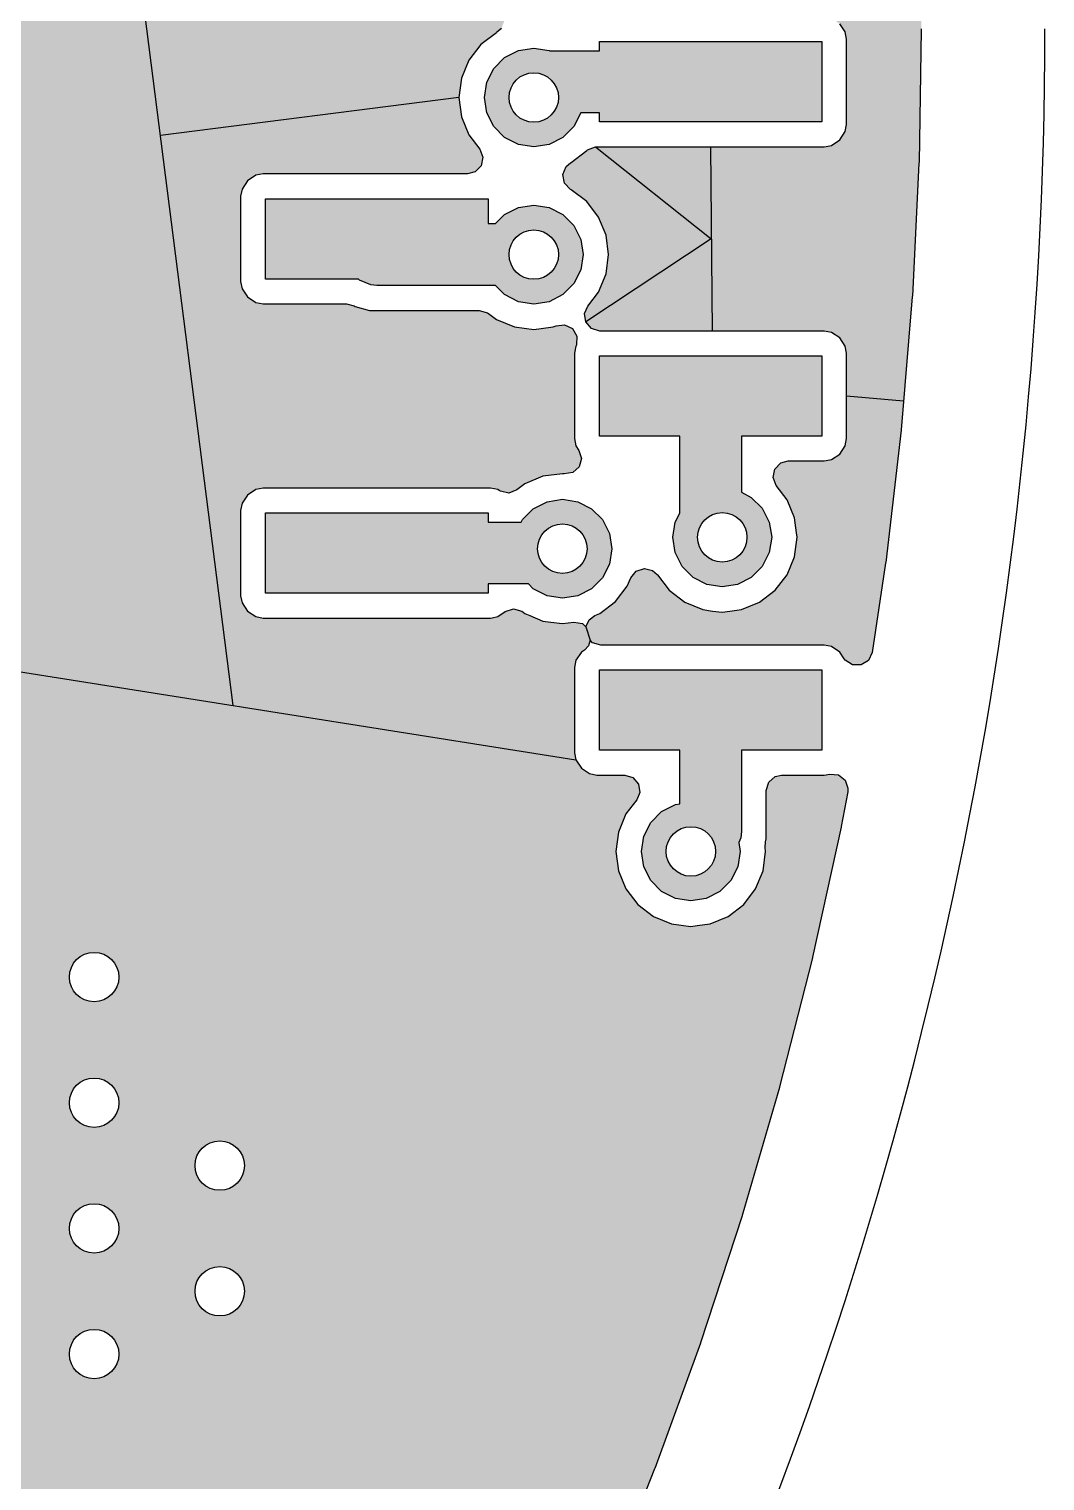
# Model space of a CAD drawing. Header units: millimetres. Extents: x -3894 to -3474, y -291 to 6.
# Drawn here: x -3783.29 to -3775.08, y -97.97 to -86.23 of the extents above; entities that cross this region are included whole.
import ezdxf

# ---------------------------------------------------------------- set-up
doc = ezdxf.new("R2010")
doc.units = ezdxf.units.MM
doc.layers.add('BLACK', color=7, linetype='Continuous')

msp = doc.modelspace()

# ---------------------------------------------------------------- hatches: boundary and pattern name
h = msp.add_hatch(color=256)
h.dxf.hatch_style = 1
h.paths.add_polyline_path([(-3778.627, -88.215), (-3778.607, -88.058), (-3778.627, -87.901), (-3778.688, -87.755), (-3778.784, -87.63), (-3778.91, -87.534), (-3778.915, -87.531), (-3778.963, -87.48), (-3778.976, -87.411), (-3778.95, -87.347), (-3778.915, -87.316), (-3778.91, -87.313), (-3778.779, -87.212), (-3778.714, -87.187), (-3778.703, -87.187), (-3776.863, -87.187), (-3776.848, -87.184), (-3776.804, -87.175), (-3776.738, -87.131), (-3776.694, -87.064), (-3776.694, -87.064), (-3776.694, -87.064), (-3776.682, -87.006), (-3776.682, -86.316), (-3776.694, -86.258), (-3776.738, -86.192), (-3776.804, -86.147), (-3776.863, -86.136), (-3778.678, -86.136), (-3778.745, -86.116), (-3778.791, -86.063), (-3778.801, -85.994), (-3778.776, -85.936), (-3778.688, -85.821), (-3778.688, -85.821), (-3778.688, -85.821), (-3778.627, -85.675), (-3778.607, -85.518), (-3778.627, -85.361), (-3778.688, -85.215), (-3778.784, -85.09), (-3778.91, -84.994), (-3778.915, -84.991), (-3778.963, -84.94), (-3778.976, -84.871), (-3778.95, -84.807), (-3778.915, -84.776), (-3778.91, -84.773), (-3778.847, -84.724), (-3778.781, -84.699), (-3778.771, -84.699), (-3777.723, -84.699), (-3777.609, -84.668), (-3777.6, -84.663), (-3777.538, -84.647), (-3776.863, -84.647), (-3776.848, -84.644), (-3776.804, -84.635), (-3776.738, -84.591), (-3776.694, -84.524), (-3776.694, -84.524), (-3776.694, -84.524), (-3776.682, -84.466), (-3776.682, -83.776), (-3776.694, -83.718), (-3776.738, -83.652), (-3776.804, -83.607), (-3776.804, -83.607), (-3776.804, -83.607), (-3776.738, -83.652), (-3776.694, -83.718), (-3776.694, -83.718), (-3776.682, -83.776), (-3776.682, -83.776), (-3776.682, -84.121), (-3776.151, -84.094), (-3776.156, -83.992), (-3776.156, -83.99), (-3776.156, -83.994), (-3776.098, -85.113), (-3776.078, -86.234), (-3776.096, -87.316), (-3776.15, -88.397), (-3776.24, -89.476), (-3776.366, -90.551), (-3776.476, -91.276), (-3776.505, -91.339), (-3776.564, -91.376), (-3776.634, -91.376), (-3776.693, -91.338), (-3776.702, -91.326), (-3776.738, -91.272), (-3776.804, -91.227), (-3776.863, -91.216), (-3778.67, -91.216), (-3778.737, -91.196), (-3778.755, -91.176), (-3778.769, -91.221), (-3778.803, -91.256), (-3778.827, -91.272), (-3778.871, -91.338), (-3778.883, -91.396), (-3778.883, -92.086), (-3778.871, -92.144), (-3778.827, -92.211), (-3778.761, -92.255), (-3778.702, -92.267), (-3778.702, -92.267), (-3778.702, -92.267), (-3778.702, -92.267), (-3778.761, -92.255), (-3778.827, -92.211), (-3778.871, -92.144), (-3784.416, -91.265), (-3784.427, -91.343), (-3784.487, -91.489), (-3784.583, -91.614), (-3784.709, -91.711), (-3784.855, -91.771), (-3784.959, -91.785), (-3785.012, -91.792), (-3785.125, -91.777), (-3785.168, -91.771), (-3785.217, -91.751), (-3785.322, -91.708), (-3785.323, -91.71), (-3785.379, -91.698), (-3785.444, -91.722), (-3785.463, -91.735), (-3785.588, -91.779), (-3785.617, -91.782), (-3786.223, -91.782), (-3786.223, -91.782), (-3786.252, -91.779), (-3786.377, -91.735), (-3786.483, -91.657), (-3786.562, -91.551), (-3786.605, -91.426), (-3786.608, -91.396), (-3786.608, -91.106), (-3787.057, -91.106), (-3787.057, -91.396), (-3787.06, -91.426), (-3787.103, -91.551), (-3787.182, -91.657), (-3787.288, -91.735), (-3787.413, -91.779), (-3787.442, -91.782), (-3788.048, -91.782), (-3788.048, -91.782), (-3788.062, -91.78), (-3788.077, -91.779), (-3788.077, -91.779), (-3788.087, -91.777), (-3788.088, -91.777), (-3788.077, -91.779), (-3788.062, -91.78), (-3788.048, -91.782), (-3787.442, -91.782), (-3787.413, -91.779), (-3787.407, -91.777), (-3787.288, -91.735), (-3787.182, -91.657), (-3787.103, -91.551), (-3787.06, -91.426), (-3787.057, -91.396), (-3787.057, -90.816), (-3787.06, -90.786), (-3787.07, -90.758), (-3787.095, -90.684), (-3787.103, -90.662), (-3787.182, -90.555), (-3787.288, -90.477), (-3787.413, -90.433), (-3787.442, -90.431), (-3787.745, -90.431), (-3788.018, -84.604), (-3784.282, -85.379), (-3783.146, -79.909), (-3782.231, -87.095), (-3779.818, -86.788), (-3779.797, -86.631), (-3779.797, -86.631), (-3779.737, -86.485), (-3779.641, -86.36), (-3779.515, -86.264), (-3779.51, -86.261), (-3779.474, -86.23), (-3779.449, -86.165), (-3779.462, -86.096), (-3779.51, -86.046), (-3779.515, -86.043), (-3779.646, -85.942), (-3779.655, -85.936), (-3779.722, -85.917), (-3781.402, -85.917), (-3781.402, -85.917), (-3781.402, -85.917), (-3781.461, -85.905), (-3781.527, -85.861), (-3781.571, -85.794), (-3781.571, -85.794), (-3781.583, -85.736), (-3781.583, -85.046), (-3781.571, -84.988), (-3781.527, -84.922), (-3781.461, -84.877), (-3781.402, -84.866), (-3779.747, -84.866), (-3779.686, -84.85), (-3779.637, -84.8), (-3779.623, -84.731), (-3779.649, -84.666), (-3779.737, -84.551), (-3779.797, -84.405), (-3779.797, -84.405), (-3779.818, -84.248), (-3779.797, -84.091), (-3779.797, -84.091), (-3779.737, -83.945), (-3779.641, -83.82), (-3779.515, -83.724), (-3779.51, -83.721), (-3779.474, -83.69), (-3779.449, -83.625), (-3779.462, -83.556), (-3779.51, -83.506), (-3779.515, -83.503), (-3779.646, -83.402), (-3779.646, -83.402), (-3779.641, -83.406), (-3779.515, -83.503), (-3779.515, -83.503), (-3779.51, -83.506), (-3779.462, -83.556), (-3779.449, -83.625), (-3779.474, -83.69), (-3779.51, -83.721), (-3779.515, -83.724), (-3779.641, -83.82), (-3779.737, -83.945), (-3779.797, -84.091), (-3779.818, -84.248), (-3779.818, -84.248), (-3779.797, -84.405), (-3779.737, -84.551), (-3779.649, -84.666), (-3779.623, -84.731), (-3779.637, -84.8), (-3779.686, -84.85), (-3779.747, -84.866), (-3781.402, -84.866), (-3781.461, -84.877), (-3781.527, -84.922), (-3781.571, -84.988), (-3781.583, -85.046), (-3781.583, -85.736), (-3781.571, -85.794), (-3781.527, -85.861), (-3781.461, -85.905), (-3781.402, -85.917), (-3779.722, -85.917), (-3779.655, -85.936), (-3779.646, -85.942), (-3779.641, -85.946), (-3779.515, -86.043), (-3779.515, -86.043), (-3779.51, -86.046), (-3779.462, -86.096), (-3779.449, -86.165), (-3779.474, -86.23), (-3779.51, -86.261), (-3779.515, -86.264), (-3779.641, -86.36), (-3779.737, -86.485), (-3779.797, -86.631), (-3779.818, -86.788), (-3779.818, -86.788), (-3779.797, -86.945), (-3779.737, -87.091), (-3779.649, -87.206), (-3779.623, -87.271), (-3779.637, -87.34), (-3779.686, -87.39), (-3779.747, -87.406), (-3781.402, -87.406), (-3781.461, -87.417), (-3781.527, -87.462), (-3781.571, -87.528), (-3781.583, -87.586), (-3781.583, -88.276), (-3781.571, -88.334), (-3781.527, -88.401), (-3781.461, -88.445), (-3781.402, -88.457), (-3780.726, -88.457), (-3780.664, -88.473), (-3780.656, -88.478), (-3780.542, -88.509), (-3779.654, -88.509), (-3779.587, -88.528), (-3779.578, -88.534), (-3779.515, -88.583), (-3779.515, -88.583), (-3779.515, -88.583), (-3779.369, -88.643), (-3779.291, -88.654), (-3779.212, -88.664), (-3779.212, -88.664), (-3779.153, -88.656), (-3779.056, -88.643), (-3779.032, -88.634), (-3778.963, -88.626), (-3778.9, -88.657), (-3778.865, -88.717), (-3778.867, -88.787), (-3778.871, -88.798), (-3778.883, -88.856), (-3778.883, -89.546), (-3778.871, -89.604), (-3778.847, -89.641), (-3778.826, -89.707), (-3778.845, -89.775), (-3778.897, -89.821), (-3778.966, -89.832), (-3778.981, -89.83), (-3779.138, -89.851), (-3779.284, -89.912), (-3779.348, -89.961), (-3779.413, -89.986), (-3779.481, -89.972), (-3779.492, -89.965), (-3779.504, -89.957), (-3779.563, -89.946), (-3781.402, -89.946), (-3781.461, -89.957), (-3781.527, -90.002), (-3781.571, -90.068), (-3781.583, -90.126), (-3781.583, -90.816), (-3781.571, -90.874), (-3781.527, -90.941), (-3781.461, -90.985), (-3781.402, -90.997), (-3779.563, -90.997), (-3779.548, -90.994), (-3779.504, -90.985), (-3779.443, -90.944), (-3779.377, -90.923), (-3779.309, -90.942), (-3779.299, -90.949), (-3779.284, -90.961), (-3779.284, -90.961), (-3779.284, -90.961), (-3779.244, -90.977), (-3779.138, -91.021), (-3779.075, -91.029), (-3778.981, -91.042), (-3778.888, -91.03), (-3778.819, -91.04), (-3778.79, -91.067), (-3778.764, -91.01), (-3778.718, -90.977), (-3778.678, -90.961), (-3778.552, -90.864), (-3778.456, -90.739), (-3778.428, -90.672), (-3778.385, -90.617), (-3778.318, -90.595), (-3778.251, -90.613), (-3778.215, -90.644), (-3778.213, -90.647), (-3778.117, -90.772), (-3777.991, -90.869), (-3777.845, -90.929), (-3777.767, -90.94), (-3777.688, -90.95), (-3777.628, -90.942), (-3777.532, -90.929), (-3777.386, -90.869), (-3777.26, -90.772), (-3777.164, -90.647), (-3777.103, -90.501), (-3777.083, -90.344), (-3777.087, -90.308), (-3777.103, -90.187), (-3777.164, -90.041), (-3777.252, -89.926), (-3777.277, -89.861), (-3777.263, -89.793), (-3777.215, -89.743), (-3777.154, -89.727), (-3776.863, -89.727), (-3776.848, -89.724), (-3776.804, -89.715), (-3776.738, -89.671), (-3776.694, -89.604), (-3776.694, -89.604), (-3776.694, -89.604), (-3776.682, -89.546), (-3776.682, -88.856), (-3776.694, -88.798), (-3776.738, -88.732), (-3776.804, -88.687), (-3776.863, -88.676), (-3778.678, -88.676), (-3778.745, -88.656), (-3778.791, -88.603), (-3778.801, -88.534), (-3778.776, -88.476), (-3778.688, -88.361), (-3778.688, -88.361), (-3778.688, -88.361)])
h = msp.add_hatch(color=256)
h.dxf.hatch_style = 1
h.paths.add_polyline_path([(-3783.146, -79.909), (-3785.357, -90.555), (-3785.344, -90.572), (-3785.329, -90.589), (-3785.267, -90.621), (-3785.197, -90.613), (-3785.168, -90.601), (-3785.168, -90.601), (-3785.012, -90.58), (-3784.855, -90.601), (-3784.855, -90.601), (-3784.736, -90.65), (-3784.709, -90.662), (-3784.583, -90.758), (-3784.487, -90.883), (-3784.427, -91.029), (-3784.406, -91.186), (-3784.416, -91.265), (-3781.644, -91.704)])
h = msp.add_hatch(color=256)
h.dxf.hatch_style = 1
h.paths.add_polyline_path([(-3779.818, -81.708), (-3779.797, -81.551), (-3779.797, -81.551), (-3779.737, -81.405), (-3779.689, -81.343), (-3783.146, -79.909), (-3782.231, -87.095), (-3779.818, -86.788), (-3779.797, -86.631), (-3779.797, -86.631), (-3779.737, -86.485), (-3779.641, -86.36), (-3779.515, -86.264), (-3779.51, -86.261), (-3779.474, -86.23), (-3779.449, -86.165), (-3779.462, -86.096), (-3779.51, -86.046), (-3779.515, -86.043), (-3779.646, -85.942), (-3779.655, -85.936), (-3779.722, -85.917), (-3781.402, -85.917), (-3781.402, -85.917), (-3781.402, -85.917), (-3781.461, -85.905), (-3781.527, -85.861), (-3781.571, -85.794), (-3781.571, -85.794), (-3781.583, -85.736), (-3781.583, -85.046), (-3781.571, -84.988), (-3781.527, -84.922), (-3781.461, -84.877), (-3781.402, -84.866), (-3779.747, -84.866), (-3779.686, -84.85), (-3779.637, -84.8), (-3779.623, -84.731), (-3779.649, -84.666), (-3779.737, -84.551), (-3779.797, -84.405), (-3779.797, -84.405), (-3779.818, -84.248), (-3779.797, -84.091), (-3779.797, -84.091), (-3779.737, -83.945), (-3779.641, -83.82), (-3779.515, -83.724), (-3779.51, -83.721), (-3779.474, -83.69), (-3779.449, -83.625), (-3779.462, -83.556), (-3779.51, -83.506), (-3779.515, -83.503), (-3779.646, -83.402), (-3779.655, -83.396), (-3779.722, -83.377), (-3781.402, -83.377), (-3781.402, -83.377), (-3781.402, -83.377), (-3781.461, -83.365), (-3781.527, -83.321), (-3781.571, -83.254), (-3781.583, -83.196), (-3781.583, -82.506), (-3781.571, -82.448), (-3781.527, -82.382), (-3781.461, -82.337), (-3781.402, -82.326), (-3779.747, -82.326), (-3779.686, -82.31), (-3779.637, -82.26), (-3779.623, -82.191), (-3779.649, -82.126), (-3779.737, -82.011), (-3779.797, -81.865), (-3779.797, -81.865)])
h = msp.add_hatch(color=256)
h.dxf.hatch_style = 1
h.paths.add_polyline_path([(-3787.257, -90.869), (-3787.276, -90.778), (-3787.327, -90.701), (-3787.404, -90.649), (-3787.495, -90.631), (-3787.995, -90.631), (-3788.086, -90.649), (-3788.163, -90.701), (-3788.214, -90.778), (-3788.232, -90.869), (-3788.232, -90.956), (-3788.365, -90.956), (-3788.375, -90.946), (-3788.487, -90.889), (-3788.61, -90.869), (-3788.734, -90.889), (-3788.846, -90.946), (-3788.934, -91.034), (-3788.991, -91.146), (-3789.01, -91.269), (-3788.991, -91.393), (-3788.934, -91.504), (-3788.846, -91.593), (-3788.734, -91.65), (-3788.61, -91.669), (-3788.487, -91.65), (-3788.375, -91.593), (-3788.287, -91.504), (-3788.23, -91.393), (-3788.227, -91.372), (-3788.214, -91.435), (-3788.163, -91.512), (-3788.086, -91.563), (-3787.995, -91.581), (-3787.495, -91.581), (-3787.404, -91.563), (-3787.327, -91.512), (-3787.276, -91.435), (-3787.257, -91.344)])
h.paths.add_polyline_path([(-3788.41, -91.269, -1), (-3788.81, -91.269, -1)], flags=16)
h.paths.add_polyline_path([(-3784.631, -91.063), (-3784.688, -90.951), (-3784.776, -90.863), (-3784.888, -90.806), (-3785.012, -90.786), (-3785.135, -90.806), (-3785.247, -90.863), (-3785.335, -90.951), (-3785.338, -90.956), (-3785.432, -90.956), (-3785.432, -90.869), (-3785.451, -90.778), (-3785.502, -90.701), (-3785.579, -90.649), (-3785.67, -90.631), (-3786.17, -90.631), (-3786.261, -90.649), (-3786.338, -90.701), (-3786.389, -90.778), (-3786.407, -90.869), (-3786.407, -91.344), (-3786.389, -91.435), (-3786.338, -91.512), (-3786.261, -91.563), (-3786.17, -91.581), (-3785.67, -91.581), (-3785.579, -91.563), (-3785.502, -91.512), (-3785.451, -91.435), (-3785.432, -91.344), (-3785.432, -91.256), (-3785.4, -91.256), (-3785.392, -91.31), (-3785.335, -91.421), (-3785.247, -91.51), (-3785.135, -91.567), (-3785.012, -91.586), (-3784.888, -91.567), (-3784.776, -91.51), (-3784.688, -91.421), (-3784.631, -91.31), (-3784.612, -91.186)])
h.paths.add_polyline_path([(-3784.812, -91.186, -1), (-3785.212, -91.186, -1)], flags=16)
h.paths.add_polyline_path([(-3778.581, -90.436), (-3778.6, -90.313), (-3778.657, -90.201), (-3778.746, -90.113), (-3778.857, -90.056), (-3778.981, -90.036), (-3779.104, -90.056), (-3779.216, -90.113), (-3779.304, -90.201), (-3779.315, -90.221), (-3779.582, -90.221), (-3779.582, -90.146), (-3781.382, -90.146), (-3781.382, -90.796), (-3779.582, -90.796), (-3779.582, -90.721), (-3779.254, -90.721), (-3779.216, -90.76), (-3779.104, -90.817), (-3778.981, -90.836), (-3778.857, -90.817), (-3778.746, -90.76), (-3778.657, -90.671), (-3778.6, -90.56)])
h.paths.add_polyline_path([(-3779.181, -90.436, -1), (-3778.781, -90.436, -1)], flags=16)
h.paths.add_polyline_path([(-3776.882, -91.416), (-3778.682, -91.416), (-3778.682, -92.066), (-3778.032, -92.066), (-3778.032, -92.498), (-3778.066, -92.504), (-3778.178, -92.561), (-3778.266, -92.649), (-3778.323, -92.761), (-3778.342, -92.884), (-3778.323, -93.008), (-3778.266, -93.119), (-3778.178, -93.208), (-3778.066, -93.265), (-3777.942, -93.284), (-3777.819, -93.265), (-3777.707, -93.208), (-3777.619, -93.119), (-3777.562, -93.008), (-3777.542, -92.884), (-3777.554, -92.813), (-3777.537, -92.773), (-3777.532, -92.724), (-3777.532, -92.066), (-3776.882, -92.066)])
h.paths.add_polyline_path([(-3777.742, -92.884, -1), (-3778.142, -92.884, -1)], flags=16)
h.paths.add_polyline_path([(-3776.882, -88.876), (-3778.682, -88.876), (-3778.682, -89.526), (-3778.032, -89.526), (-3778.032, -90.149), (-3778.069, -90.221), (-3778.088, -90.344), (-3778.069, -90.468), (-3778.012, -90.579), (-3777.924, -90.668), (-3777.812, -90.725), (-3777.688, -90.744), (-3777.565, -90.725), (-3777.453, -90.668), (-3777.365, -90.579), (-3777.308, -90.468), (-3777.288, -90.344), (-3777.308, -90.221), (-3777.365, -90.109), (-3777.453, -90.021), (-3777.532, -89.98), (-3777.532, -89.526), (-3776.882, -89.526)])
h.paths.add_polyline_path([(-3777.488, -90.344, -1), (-3777.888, -90.344, -1)], flags=16)
h.paths.add_polyline_path([(-3778.812, -88.058), (-3778.832, -87.935), (-3778.889, -87.823), (-3778.977, -87.735), (-3779.089, -87.678), (-3779.212, -87.658), (-3779.336, -87.678), (-3779.448, -87.735), (-3779.521, -87.808), (-3779.582, -87.808), (-3779.582, -87.606), (-3781.382, -87.606), (-3781.382, -88.256), (-3780.631, -88.256), (-3780.621, -88.266), (-3780.531, -88.303), (-3780.482, -88.308), (-3779.521, -88.308), (-3779.448, -88.382), (-3779.336, -88.439), (-3779.212, -88.458), (-3779.089, -88.439), (-3778.977, -88.382), (-3778.889, -88.293), (-3778.832, -88.182)])
h.paths.add_polyline_path([(-3779.012, -88.058, -1), (-3779.412, -88.058, -1)], flags=16)
h.paths.add_polyline_path([(-3776.882, -86.336), (-3778.682, -86.336), (-3778.682, -86.411), (-3779.082, -86.411), (-3779.089, -86.408), (-3779.212, -86.388), (-3779.336, -86.408), (-3779.448, -86.465), (-3779.536, -86.553), (-3779.593, -86.665), (-3779.612, -86.788), (-3779.593, -86.912), (-3779.536, -87.023), (-3779.448, -87.112), (-3779.336, -87.169), (-3779.212, -87.188), (-3779.089, -87.169), (-3778.977, -87.112), (-3778.889, -87.023), (-3778.832, -86.912), (-3778.832, -86.911), (-3778.682, -86.911), (-3778.682, -86.986), (-3776.882, -86.986)])
h.paths.add_polyline_path([(-3779.412, -86.788, -1), (-3779.012, -86.788, -1)], flags=16)
h.paths.add_polyline_path([(-3778.889, -85.283), (-3778.977, -85.195), (-3779.089, -85.138), (-3779.212, -85.118), (-3779.336, -85.138), (-3779.343, -85.141), (-3779.582, -85.141), (-3779.582, -85.066), (-3781.382, -85.066), (-3781.382, -85.716), (-3779.582, -85.716), (-3779.582, -85.662), (-3779.536, -85.753), (-3779.448, -85.842), (-3779.336, -85.899), (-3779.212, -85.918), (-3779.089, -85.899), (-3778.977, -85.842), (-3778.889, -85.753), (-3778.832, -85.642), (-3778.812, -85.518), (-3778.832, -85.395)])
h.paths.add_polyline_path([(-3779.012, -85.518, -1), (-3779.412, -85.518, -1)], flags=16)
h.paths.add_polyline_path([(-3776.882, -83.796), (-3778.682, -83.796), (-3778.682, -83.998), (-3778.904, -83.998), (-3778.977, -83.925), (-3779.089, -83.868), (-3779.212, -83.848), (-3779.336, -83.868), (-3779.448, -83.925), (-3779.536, -84.013), (-3779.593, -84.125), (-3779.612, -84.248), (-3779.593, -84.372), (-3779.536, -84.483), (-3779.448, -84.572), (-3779.336, -84.629), (-3779.212, -84.648), (-3779.089, -84.629), (-3778.977, -84.572), (-3778.904, -84.498), (-3777.782, -84.498), (-3777.734, -84.493), (-3777.644, -84.456), (-3777.634, -84.446), (-3776.882, -84.446)])
h.paths.add_polyline_path([(-3779.012, -84.248, -1), (-3779.412, -84.248, -1)], flags=16)
h.paths.add_polyline_path([(-3778.832, -82.855), (-3778.889, -82.743), (-3778.977, -82.655), (-3779.089, -82.598), (-3779.212, -82.578), (-3779.336, -82.598), (-3779.343, -82.601), (-3779.582, -82.601), (-3779.582, -82.526), (-3781.382, -82.526), (-3781.382, -83.176), (-3779.582, -83.176), (-3779.582, -83.122), (-3779.536, -83.213), (-3779.448, -83.302), (-3779.336, -83.359), (-3779.212, -83.378), (-3779.089, -83.359), (-3778.977, -83.302), (-3778.889, -83.213), (-3778.832, -83.102), (-3778.812, -82.978)])
h.paths.add_polyline_path([(-3779.012, -82.978, -1), (-3779.412, -82.978, -1)], flags=16)
h.paths.add_polyline_path([(-3776.882, -81.256), (-3778.682, -81.256), (-3778.682, -81.331), (-3779.082, -81.331), (-3779.089, -81.328), (-3779.212, -81.308), (-3779.336, -81.328), (-3779.448, -81.385), (-3779.536, -81.473), (-3779.593, -81.585), (-3779.612, -81.708), (-3779.593, -81.832), (-3779.536, -81.943), (-3779.448, -82.032), (-3779.336, -82.089), (-3779.212, -82.108), (-3779.089, -82.089), (-3778.977, -82.032), (-3778.889, -81.943), (-3778.832, -81.832), (-3778.832, -81.831), (-3778.682, -81.831), (-3778.682, -81.906), (-3776.882, -81.906)])
h.paths.add_polyline_path([(-3779.012, -81.708, -1), (-3779.412, -81.708, -1)], flags=16)
h = msp.add_hatch(color=256)
h.dxf.hatch_style = 1
h.paths.add_polyline_path([(-3778.627, -85.675), (-3778.607, -85.518), (-3778.627, -85.361), (-3778.688, -85.215), (-3778.784, -85.09), (-3778.91, -84.994), (-3778.915, -84.991), (-3778.963, -84.94), (-3778.976, -84.871), (-3778.95, -84.807), (-3778.915, -84.776), (-3778.91, -84.773), (-3778.847, -84.724), (-3778.781, -84.699), (-3778.771, -84.699), (-3777.723, -84.699), (-3777.609, -84.668), (-3777.6, -84.663), (-3777.538, -84.647), (-3776.863, -84.647), (-3776.848, -84.644), (-3776.804, -84.635), (-3776.738, -84.591), (-3776.694, -84.524), (-3776.694, -84.524), (-3776.694, -84.524), (-3776.682, -84.466), (-3776.682, -83.776), (-3776.694, -83.718), (-3776.738, -83.652), (-3776.804, -83.607), (-3776.863, -83.596), (-3778.678, -83.596), (-3778.745, -83.576), (-3778.791, -83.523), (-3778.801, -83.454), (-3778.776, -83.396), (-3778.748, -83.36), (-3778.688, -83.281), (-3778.627, -83.135), (-3778.607, -82.978), (-3778.627, -82.821), (-3778.688, -82.675), (-3778.784, -82.55), (-3778.91, -82.454), (-3778.915, -82.451), (-3778.963, -82.4), (-3778.976, -82.331), (-3778.95, -82.267), (-3778.915, -82.236), (-3778.91, -82.233), (-3778.779, -82.132), (-3778.714, -82.107), (-3778.703, -82.107), (-3776.863, -82.107), (-3776.848, -82.104), (-3776.804, -82.095), (-3776.738, -82.051), (-3776.694, -81.984), (-3776.694, -81.984), (-3776.694, -81.984), (-3776.682, -81.926), (-3776.682, -81.476), (-3776.662, -81.409), (-3776.609, -81.363), (-3776.54, -81.353), (-3776.477, -81.382), (-3776.439, -81.441), (-3776.435, -81.457), (-3776.388, -81.761), (-3776.253, -82.875), (-3776.156, -83.992), (-3776.098, -85.113), (-3776.078, -86.234), (-3776.096, -87.316), (-3776.15, -88.397), (-3776.151, -88.399), (-3776.15, -88.395), (-3776.097, -87.319), (-3776.096, -87.314), (-3776.078, -86.237), (-3776.078, -86.232), (-3776.08, -86.158), (-3776.771, -86.169), (-3776.738, -86.192), (-3776.694, -86.258), (-3776.694, -86.258), (-3776.682, -86.316), (-3776.682, -86.316), (-3776.682, -87.006), (-3776.682, -87.006), (-3776.694, -87.064), (-3776.738, -87.131), (-3776.804, -87.175), (-3776.848, -87.184), (-3776.863, -87.187), (-3778.703, -87.187), (-3778.714, -87.187), (-3778.779, -87.212), (-3778.784, -87.216), (-3778.91, -87.313), (-3778.91, -87.313), (-3778.915, -87.316), (-3778.95, -87.347), (-3778.976, -87.411), (-3778.963, -87.48), (-3778.915, -87.531), (-3778.91, -87.534), (-3778.91, -87.534), (-3778.784, -87.63), (-3778.688, -87.755), (-3778.627, -87.901), (-3778.607, -88.058), (-3778.627, -88.215), (-3778.688, -88.361), (-3778.688, -88.361), (-3778.688, -88.361), (-3778.627, -88.215), (-3778.607, -88.058), (-3778.627, -87.901), (-3778.688, -87.755), (-3778.784, -87.63), (-3778.91, -87.534), (-3778.915, -87.531), (-3778.963, -87.48), (-3778.976, -87.411), (-3778.95, -87.347), (-3778.915, -87.316), (-3778.91, -87.313), (-3778.779, -87.212), (-3778.714, -87.187), (-3778.703, -87.187), (-3776.863, -87.187), (-3776.848, -87.184), (-3776.804, -87.175), (-3776.738, -87.131), (-3776.694, -87.064), (-3776.694, -87.064), (-3776.694, -87.064), (-3776.682, -87.006), (-3776.682, -86.316), (-3776.694, -86.258), (-3776.738, -86.192), (-3776.804, -86.147), (-3776.863, -86.136), (-3778.678, -86.136), (-3778.745, -86.116), (-3778.791, -86.063), (-3778.801, -85.994), (-3778.776, -85.936), (-3778.688, -85.821), (-3778.688, -85.821), (-3778.688, -85.821)])
h = msp.add_hatch(color=256)
h.dxf.hatch_style = 1
h.paths.add_polyline_path([(-3776.097, -87.319), (-3776.096, -87.314), (-3776.078, -86.237), (-3776.078, -86.232), (-3776.08, -86.158), (-3776.771, -86.169), (-3776.738, -86.192), (-3776.694, -86.258), (-3776.694, -86.258), (-3776.682, -86.316), (-3776.682, -86.316), (-3776.682, -87.006), (-3776.682, -87.006), (-3776.694, -87.064), (-3776.738, -87.131), (-3776.804, -87.175), (-3776.848, -87.184), (-3776.863, -87.187), (-3777.783, -87.187), (-3777.77, -88.676), (-3776.863, -88.676), (-3776.863, -88.676), (-3776.804, -88.687), (-3776.804, -88.687), (-3776.738, -88.732), (-3776.694, -88.798), (-3776.694, -88.798), (-3776.682, -88.856), (-3776.682, -88.856), (-3776.682, -89.201), (-3776.221, -89.24), (-3776.151, -88.399), (-3776.15, -88.395)])
h = msp.add_hatch(color=256)
h.dxf.hatch_style = 1
h.paths.add_polyline_path([(-3778.883, -88.856), (-3778.871, -88.798), (-3778.87, -88.796), (-3778.867, -88.787), (-3778.865, -88.717), (-3778.9, -88.657), (-3778.963, -88.626), (-3779.032, -88.634), (-3779.056, -88.643), (-3779.153, -88.656), (-3779.212, -88.664), (-3779.291, -88.654), (-3779.369, -88.643), (-3779.515, -88.583), (-3779.578, -88.534), (-3779.587, -88.528), (-3779.654, -88.509), (-3780.542, -88.509), (-3780.656, -88.478), (-3780.664, -88.473), (-3780.726, -88.457), (-3781.402, -88.457), (-3781.402, -88.457), (-3781.402, -88.457), (-3781.461, -88.445), (-3781.461, -88.445), (-3781.527, -88.401), (-3781.571, -88.334), (-3781.583, -88.276), (-3781.583, -87.586), (-3781.571, -87.528), (-3781.527, -87.462), (-3781.461, -87.417), (-3781.402, -87.406), (-3779.747, -87.406), (-3779.686, -87.39), (-3779.637, -87.34), (-3779.623, -87.271), (-3779.649, -87.206), (-3779.737, -87.091), (-3779.797, -86.945), (-3779.797, -86.945), (-3779.818, -86.788), (-3782.231, -87.095), (-3781.644, -91.704), (-3778.871, -92.144), (-3778.883, -92.086), (-3778.883, -91.396), (-3778.871, -91.338), (-3778.871, -91.338), (-3778.827, -91.272), (-3778.803, -91.256), (-3778.769, -91.221), (-3778.755, -91.176), (-3778.79, -91.067), (-3778.819, -91.04), (-3778.888, -91.03), (-3778.981, -91.042), (-3779.075, -91.029), (-3779.138, -91.021), (-3779.244, -90.977), (-3779.284, -90.961), (-3779.299, -90.949), (-3779.309, -90.942), (-3779.377, -90.923), (-3779.443, -90.944), (-3779.504, -90.985), (-3779.548, -90.994), (-3779.563, -90.997), (-3781.402, -90.997), (-3781.402, -90.997), (-3781.402, -90.997), (-3781.461, -90.985), (-3781.527, -90.941), (-3781.571, -90.874), (-3781.583, -90.816), (-3781.583, -90.126), (-3781.571, -90.068), (-3781.527, -90.002), (-3781.461, -89.957), (-3781.402, -89.946), (-3781.402, -89.946), (-3779.563, -89.946), (-3779.563, -89.946), (-3779.504, -89.957), (-3779.492, -89.965), (-3779.481, -89.972), (-3779.413, -89.986), (-3779.348, -89.961), (-3779.284, -89.912), (-3779.138, -89.851), (-3779.138, -89.851), (-3778.981, -89.83), (-3778.966, -89.832), (-3778.966, -89.832), (-3778.897, -89.821), (-3778.845, -89.775), (-3778.826, -89.707), (-3778.847, -89.641), (-3778.871, -89.604), (-3778.883, -89.546)])
h = msp.add_hatch(color=256)
h.dxf.hatch_style = 1
h.paths.add_polyline_path([(-3777.783, -87.187), (-3778.703, -87.187), (-3778.714, -87.187), (-3777.777, -87.931)])
h.paths.add_polyline_path([(-3777.777, -87.931), (-3778.791, -88.603), (-3778.745, -88.656), (-3778.678, -88.676), (-3777.77, -88.676)])
h = msp.add_hatch(color=256)
h.dxf.hatch_style = 1
h.paths.add_polyline_path([(-3776.241, -89.478), (-3776.24, -89.474), (-3776.221, -89.24), (-3776.682, -89.201), (-3776.682, -89.546), (-3776.682, -89.546), (-3776.694, -89.604), (-3776.738, -89.671), (-3776.804, -89.715), (-3776.848, -89.724), (-3776.863, -89.727), (-3777.154, -89.727), (-3777.215, -89.743), (-3777.263, -89.793), (-3777.277, -89.861), (-3777.252, -89.926), (-3777.164, -90.041), (-3777.103, -90.187), (-3777.087, -90.308), (-3777.083, -90.344), (-3777.103, -90.501), (-3777.164, -90.647), (-3777.26, -90.772), (-3777.386, -90.869), (-3777.532, -90.929), (-3777.628, -90.942), (-3777.688, -90.95), (-3777.767, -90.94), (-3777.845, -90.929), (-3777.991, -90.869), (-3778.117, -90.772), (-3778.215, -90.644), (-3778.251, -90.613), (-3778.318, -90.595), (-3778.385, -90.617), (-3778.428, -90.672), (-3778.456, -90.739), (-3778.552, -90.864), (-3778.678, -90.961), (-3778.718, -90.977), (-3778.764, -91.01), (-3778.79, -91.067), (-3778.755, -91.176), (-3778.737, -91.196), (-3778.67, -91.216), (-3776.863, -91.216), (-3776.863, -91.216), (-3776.804, -91.227), (-3776.804, -91.227), (-3776.738, -91.272), (-3776.702, -91.326), (-3776.693, -91.338), (-3776.634, -91.376), (-3776.564, -91.376), (-3776.505, -91.339), (-3776.476, -91.276), (-3776.367, -90.553), (-3776.366, -90.549)])
h = msp.add_hatch(color=256)
h.dxf.hatch_style = 1
h.paths.add_polyline_path([(-3776.958, -93.744), (-3776.957, -93.74), (-3776.725, -92.687), (-3776.725, -92.683), (-3776.673, -92.402), (-3776.671, -92.373), (-3776.694, -92.307), (-3776.749, -92.264), (-3776.819, -92.258), (-3776.863, -92.267), (-3777.208, -92.267), (-3777.259, -92.278), (-3777.312, -92.324), (-3777.332, -92.391), (-3777.332, -92.783), (-3777.338, -92.805), (-3777.341, -92.853), (-3777.337, -92.884), (-3777.357, -93.041), (-3777.418, -93.187), (-3777.514, -93.312), (-3777.64, -93.409), (-3777.786, -93.469), (-3777.89, -93.483), (-3777.942, -93.49), (-3778.021, -93.48), (-3778.099, -93.469), (-3778.245, -93.409), (-3778.371, -93.312), (-3778.467, -93.187), (-3778.527, -93.041), (-3778.527, -93.041), (-3778.548, -92.884), (-3778.527, -92.727), (-3778.527, -92.727), (-3778.467, -92.581), (-3778.379, -92.466), (-3778.354, -92.408), (-3778.364, -92.339), (-3778.41, -92.286), (-3778.477, -92.267), (-3778.702, -92.267), (-3778.743, -92.267), (-3778.827, -92.211), (-3778.871, -92.144), (-3784.416, -91.265), (-3784.427, -91.343), (-3784.487, -91.489), (-3784.583, -91.614), (-3784.709, -91.711), (-3784.855, -91.771), (-3784.959, -91.785), (-3785.012, -91.792), (-3785.125, -91.777), (-3785.168, -91.771), (-3785.217, -91.751), (-3785.307, -91.714), (-3785.379, -91.698), (-3785.444, -91.722), (-3785.463, -91.735), (-3785.596, -91.782), (-3786.223, -91.782), (-3786.244, -91.782), (-3786.377, -91.735), (-3786.483, -91.657), (-3786.562, -91.551), (-3786.608, -91.418), (-3786.608, -91.106), (-3787.057, -91.106), (-3787.057, -91.418), (-3787.103, -91.551), (-3787.182, -91.657), (-3787.288, -91.735), (-3787.421, -91.782), (-3788.048, -91.782), (-3788.062, -91.782), (-3788.077, -91.779), (-3788.092, -91.778), (-3788.157, -91.787), (-3788.21, -91.833), (-3788.229, -91.9), (-3788.229, -92.552), (-3788.237, -93.452), (-3788.229, -93.452), (-3788.229, -93.752), (-3788.237, -94.652), (-3788.229, -94.652), (-3788.229, -94.952), (-3788.237, -95.852), (-3788.229, -95.852), (-3788.229, -96.152), (-3788.237, -97.052), (-3788.229, -97.052), (-3788.229, -97.352), (-3788.237, -98.252), (-3788.229, -98.252), (-3788.229, -98.552), (-3788.237, -99.452), (-3788.229, -99.452), (-3788.229, -99.625), (-3788.229, -99.637), (-3788.218, -99.752), (-3788.237, -99.752), (-3788.237, -100.652), (-3785.437, -100.652), (-3785.437, -100.631), (-3779.522, -100.631), (-3779.458, -100.613), (-3779.411, -100.561), (-3779.077, -99.87), (-3779.076, -99.866), (-3778.64, -98.88), (-3778.638, -98.877), (-3778.235, -97.877), (-3778.234, -97.873), (-3777.865, -96.86), (-3777.863, -96.856), (-3777.528, -95.831), (-3777.527, -95.827), (-3777.225, -94.792), (-3777.224, -94.788)])
h.paths.add_polyline_path([(-3781.552, -95.424, -1), (-3781.952, -95.424, -1)], flags=16)
h.paths.add_polyline_path([(-3782.968, -93.9, -1), (-3782.568, -93.9, -1)], flags=16)
h.paths.add_polyline_path([(-3782.568, -94.916, -1), (-3782.968, -94.916, -1)], flags=16)
h.paths.add_polyline_path([(-3781.552, -96.44, -1), (-3781.952, -96.44, -1)], flags=16)
h.paths.add_polyline_path([(-3782.568, -95.932, -1), (-3782.968, -95.932, -1)], flags=16)
h.paths.add_polyline_path([(-3783.984, -94.408, -1), (-3783.584, -94.408, -1)], flags=16)
h.paths.add_polyline_path([(-3783.984, -93.392, -1), (-3783.584, -93.392, -1)], flags=16)
h.paths.add_polyline_path([(-3783.584, -95.424, -1), (-3783.984, -95.424, -1)], flags=16)
h.paths.add_polyline_path([(-3782.568, -96.948, -1), (-3782.968, -96.948, -1)], flags=16)
h.paths.add_polyline_path([(-3783.584, -96.44, -1), (-3783.984, -96.44, -1)], flags=16)
h.paths.add_polyline_path([(-3785, -93.9, -1), (-3784.6, -93.9, -1)], flags=16)
h.paths.add_polyline_path([(-3784.6, -94.916, -1), (-3785, -94.916, -1)], flags=16)
h.paths.add_polyline_path([(-3785, -92.884, -1), (-3784.6, -92.884, -1)], flags=16)
h.paths.add_polyline_path([(-3784.6, -95.932, -1), (-3785, -95.932, -1)], flags=16)
h.paths.add_polyline_path([(-3783.584, -97.456, -1), (-3783.984, -97.456, -1)], flags=16)
h.paths.add_polyline_path([(-3784.6, -96.948, -1), (-3785, -96.948, -1)], flags=16)
h.paths.add_polyline_path([(-3783.584, -98.472, -1), (-3783.984, -98.472, -1)], flags=16)
h.paths.add_polyline_path([(-3784.6, -97.964, -1), (-3785, -97.964, -1)], flags=16)
h.paths.add_polyline_path([(-3784.6, -98.98, -1), (-3785, -98.98, -1)], flags=16)
h.paths.add_polyline_path([(-3784.6, -99.996, -1), (-3785, -99.996, -1)], flags=16)

# ---------------------------------------------------------------- linework, layer by layer
for p, q in [((-3781.644, -91.704), (-3783.146, -79.909)), ((-3779.818, -86.788), (-3782.231, -87.095)), ((-3778.714, -87.187), (-3777.777, -87.931)), ((-3777.783, -87.187), (-3777.77, -88.676)), ((-3777.777, -87.931), (-3778.791, -88.603)), ((-3776.682, -89.201), (-3776.221, -89.24)), ((-3778.79, -91.067), (-3778.755, -91.176)), ((-3784.416, -91.265), (-3778.871, -92.144))]:
    msp.add_line(p, q)
at = {"layer": 'BLACK', "linetype": 'Continuous'}
for p, q in [((-3779.515, -86.264), (-3779.641, -86.36)), ((-3779.51, -86.261), (-3779.515, -86.264)), ((-3779.474, -86.23), (-3779.51, -86.261)), ((-3776.694, -86.258), (-3776.738, -86.192)), ((-3776.682, -86.316), (-3776.694, -86.258)), ((-3776.694, -86.258), (-3776.694, -86.258)), ((-3776.078, -86.237), (-3776.096, -87.314)), ((-3776.078, -86.232), (-3776.078, -86.237)), ((-3779.641, -86.36), (-3779.737, -86.485)), ((-3779.336, -86.408), (-3779.212, -86.388)), ((-3779.212, -86.388), (-3779.089, -86.408)), ((-3778.682, -86.411), (-3778.682, -86.336)), ((-3778.682, -86.336), (-3776.882, -86.336)), ((-3776.882, -86.336), (-3776.882, -86.986)), ((-3776.682, -87.006), (-3776.682, -86.316)), ((-3776.682, -86.316), (-3776.682, -86.316)), ((-3779.737, -86.485), (-3779.797, -86.631)), ((-3779.536, -86.553), (-3779.448, -86.465)), ((-3779.448, -86.465), (-3779.336, -86.408)), ((-3779.089, -86.408), (-3779.082, -86.411)), ((-3779.082, -86.411), (-3778.682, -86.411)), ((-3779.797, -86.631), (-3779.818, -86.788)), ((-3779.797, -86.631), (-3779.797, -86.631)), ((-3779.593, -86.665), (-3779.536, -86.553)), ((-3779.612, -86.788), (-3779.593, -86.665)), ((-3779.818, -86.788), (-3779.818, -86.788)), ((-3779.818, -86.788), (-3779.797, -86.945)), ((-3779.593, -86.912), (-3779.612, -86.788)), ((-3779.797, -86.945), (-3779.797, -86.945)), ((-3779.797, -86.945), (-3779.737, -87.091)), ((-3779.536, -87.023), (-3779.593, -86.912)), ((-3778.832, -86.912), (-3778.889, -87.023)), ((-3778.682, -86.911), (-3778.832, -86.911)), ((-3778.832, -86.911), (-3778.832, -86.912)), ((-3778.682, -86.986), (-3778.682, -86.911)), ((-3776.882, -86.986), (-3778.682, -86.986)), ((-3779.737, -87.091), (-3779.649, -87.206)), ((-3779.448, -87.112), (-3779.536, -87.023)), ((-3778.889, -87.023), (-3778.977, -87.112)), ((-3776.738, -87.131), (-3776.694, -87.064)), ((-3776.694, -87.064), (-3776.682, -87.006)), ((-3776.694, -87.064), (-3776.694, -87.064)), ((-3776.694, -87.064), (-3776.694, -87.064)), ((-3776.682, -87.006), (-3776.682, -87.006)), ((-3779.649, -87.206), (-3779.623, -87.271)), ((-3779.336, -87.169), (-3779.448, -87.112)), ((-3779.212, -87.188), (-3779.336, -87.169)), ((-3779.089, -87.169), (-3779.212, -87.188)), ((-3778.977, -87.112), (-3779.089, -87.169)), ((-3778.91, -87.313), (-3778.784, -87.216)), ((-3778.784, -87.216), (-3778.779, -87.212)), ((-3778.784, -87.216), (-3778.784, -87.216)), ((-3778.779, -87.212), (-3778.714, -87.187)), ((-3778.714, -87.187), (-3778.703, -87.187)), ((-3778.703, -87.187), (-3776.863, -87.187)), ((-3776.863, -87.187), (-3776.848, -87.184)), ((-3776.863, -87.187), (-3776.863, -87.187)), ((-3776.848, -87.184), (-3776.804, -87.175)), ((-3776.804, -87.175), (-3776.738, -87.131)), ((-3776.804, -87.175), (-3776.804, -87.175)), ((-3776.804, -87.175), (-3776.804, -87.175)), ((-3779.637, -87.34), (-3779.686, -87.39)), ((-3779.623, -87.271), (-3779.637, -87.34)), ((-3778.95, -87.347), (-3778.915, -87.316)), ((-3778.915, -87.316), (-3778.91, -87.313)), ((-3778.91, -87.313), (-3778.91, -87.313)), ((-3776.097, -87.319), (-3776.15, -88.395)), ((-3776.096, -87.314), (-3776.097, -87.319)), ((-3781.461, -87.417), (-3781.527, -87.462)), ((-3781.402, -87.406), (-3781.461, -87.417)), ((-3781.461, -87.417), (-3781.461, -87.417)), ((-3779.747, -87.406), (-3781.402, -87.406)), ((-3779.686, -87.39), (-3779.747, -87.406)), ((-3778.976, -87.411), (-3778.95, -87.347)), ((-3778.963, -87.48), (-3778.976, -87.411)), ((-3781.571, -87.528), (-3781.583, -87.586)), ((-3781.527, -87.462), (-3781.571, -87.528)), ((-3781.571, -87.528), (-3781.571, -87.528)), ((-3778.915, -87.531), (-3778.963, -87.48)), ((-3778.91, -87.534), (-3778.915, -87.531)), ((-3778.784, -87.63), (-3778.91, -87.534)), ((-3778.91, -87.534), (-3778.91, -87.534)), ((-3781.583, -87.586), (-3781.583, -88.276)), ((-3781.382, -88.256), (-3781.382, -87.606)), ((-3781.382, -87.606), (-3779.582, -87.606)), ((-3779.582, -87.606), (-3779.582, -87.808)), ((-3779.448, -87.735), (-3779.336, -87.678)), ((-3779.336, -87.678), (-3779.212, -87.658)), ((-3779.212, -87.658), (-3779.089, -87.678)), ((-3779.089, -87.678), (-3778.977, -87.735)), ((-3778.688, -87.755), (-3778.784, -87.63)), ((-3779.582, -87.808), (-3779.521, -87.808)), ((-3779.521, -87.808), (-3779.448, -87.735)), ((-3778.977, -87.735), (-3778.889, -87.823)), ((-3778.627, -87.901), (-3778.688, -87.755)), ((-3778.889, -87.823), (-3778.832, -87.935)), ((-3778.607, -88.058), (-3778.627, -87.901)), ((-3778.832, -87.935), (-3778.812, -88.058)), ((-3778.812, -88.058), (-3778.832, -88.182)), ((-3778.627, -88.215), (-3778.607, -88.058)), ((-3781.583, -88.276), (-3781.571, -88.334)), ((-3780.631, -88.256), (-3781.382, -88.256)), ((-3780.621, -88.266), (-3780.631, -88.256)), ((-3780.531, -88.303), (-3780.621, -88.266)), ((-3778.832, -88.182), (-3778.889, -88.293)), ((-3778.688, -88.361), (-3778.627, -88.215)), ((-3781.571, -88.334), (-3781.571, -88.334)), ((-3781.571, -88.334), (-3781.527, -88.401)), ((-3780.482, -88.308), (-3780.531, -88.303)), ((-3779.521, -88.308), (-3780.482, -88.308)), ((-3779.448, -88.382), (-3779.521, -88.308)), ((-3779.336, -88.439), (-3779.448, -88.382)), ((-3778.977, -88.382), (-3779.089, -88.439)), ((-3778.889, -88.293), (-3778.977, -88.382)), ((-3778.776, -88.476), (-3778.688, -88.361)), ((-3778.688, -88.361), (-3778.688, -88.361)), ((-3778.688, -88.361), (-3778.688, -88.361)), ((-3776.15, -88.395), (-3776.151, -88.399)), ((-3781.527, -88.401), (-3781.461, -88.445)), ((-3781.461, -88.445), (-3781.461, -88.445)), ((-3781.461, -88.445), (-3781.402, -88.457)), ((-3781.402, -88.457), (-3781.402, -88.457)), ((-3781.402, -88.457), (-3781.402, -88.457)), ((-3781.402, -88.457), (-3780.726, -88.457)), ((-3780.726, -88.457), (-3780.664, -88.473)), ((-3780.664, -88.473), (-3780.656, -88.478)), ((-3780.656, -88.478), (-3780.542, -88.509)), ((-3780.542, -88.509), (-3779.654, -88.509)), ((-3779.654, -88.509), (-3779.587, -88.528)), ((-3779.212, -88.458), (-3779.336, -88.439)), ((-3779.089, -88.439), (-3779.212, -88.458)), ((-3778.801, -88.534), (-3778.776, -88.476)), ((-3776.151, -88.399), (-3776.24, -89.474)), ((-3779.587, -88.528), (-3779.578, -88.534)), ((-3779.578, -88.534), (-3779.515, -88.583)), ((-3779.515, -88.583), (-3779.515, -88.583)), ((-3779.515, -88.583), (-3779.515, -88.583)), ((-3779.515, -88.583), (-3779.369, -88.643)), ((-3779.032, -88.634), (-3778.963, -88.626)), ((-3778.963, -88.626), (-3778.9, -88.657)), ((-3778.791, -88.603), (-3778.801, -88.534)), ((-3778.745, -88.656), (-3778.791, -88.603)), ((-3779.369, -88.643), (-3779.291, -88.654)), ((-3779.291, -88.654), (-3779.212, -88.664)), ((-3779.212, -88.664), (-3779.153, -88.656)), ((-3779.212, -88.664), (-3779.212, -88.664)), ((-3779.212, -88.664), (-3779.212, -88.664)), ((-3779.153, -88.656), (-3779.056, -88.643)), ((-3779.056, -88.643), (-3779.032, -88.634)), ((-3778.9, -88.657), (-3778.865, -88.717)), ((-3778.865, -88.717), (-3778.867, -88.787)), ((-3778.678, -88.676), (-3778.745, -88.656)), ((-3776.863, -88.676), (-3778.678, -88.676)), ((-3776.804, -88.687), (-3776.863, -88.676)), ((-3776.863, -88.676), (-3776.863, -88.676)), ((-3776.738, -88.732), (-3776.804, -88.687)), ((-3776.804, -88.687), (-3776.804, -88.687)), ((-3776.694, -88.798), (-3776.738, -88.732)), ((-3778.871, -88.798), (-3778.883, -88.856)), ((-3778.883, -88.856), (-3778.883, -89.546)), ((-3778.87, -88.796), (-3778.871, -88.798)), ((-3778.867, -88.787), (-3778.87, -88.796)), ((-3776.682, -88.856), (-3776.694, -88.798)), ((-3776.694, -88.798), (-3776.694, -88.798)), ((-3776.682, -89.546), (-3776.682, -88.856)), ((-3776.682, -88.856), (-3776.682, -88.856)), ((-3778.682, -89.526), (-3778.682, -88.876)), ((-3778.682, -88.876), (-3776.882, -88.876)), ((-3776.882, -88.876), (-3776.882, -89.526)), ((-3778.883, -89.546), (-3778.871, -89.604)), ((-3778.032, -89.526), (-3778.682, -89.526)), ((-3778.032, -90.149), (-3778.032, -89.526)), ((-3776.882, -89.526), (-3777.532, -89.526)), ((-3777.532, -89.526), (-3777.532, -89.98)), ((-3776.694, -89.604), (-3776.682, -89.546)), ((-3776.682, -89.546), (-3776.682, -89.546)), ((-3776.241, -89.478), (-3776.366, -90.549)), ((-3776.24, -89.474), (-3776.241, -89.478)), ((-3778.871, -89.604), (-3778.847, -89.641)), ((-3778.847, -89.641), (-3778.826, -89.707)), ((-3776.804, -89.715), (-3776.738, -89.671)), ((-3776.738, -89.671), (-3776.694, -89.604)), ((-3776.694, -89.604), (-3776.694, -89.604)), ((-3776.694, -89.604), (-3776.694, -89.604)), ((-3778.845, -89.775), (-3778.897, -89.821)), ((-3778.826, -89.707), (-3778.845, -89.775)), ((-3777.277, -89.861), (-3777.263, -89.793)), ((-3777.263, -89.793), (-3777.215, -89.743)), ((-3777.215, -89.743), (-3777.154, -89.727)), ((-3777.154, -89.727), (-3776.863, -89.727)), ((-3776.863, -89.727), (-3776.848, -89.724)), ((-3776.863, -89.727), (-3776.863, -89.727)), ((-3776.848, -89.724), (-3776.804, -89.715)), ((-3776.804, -89.715), (-3776.804, -89.715)), ((-3776.804, -89.715), (-3776.804, -89.715)), ((-3779.284, -89.912), (-3779.348, -89.961)), ((-3779.138, -89.851), (-3779.284, -89.912)), ((-3778.981, -89.83), (-3779.138, -89.851)), ((-3779.138, -89.851), (-3779.138, -89.851)), ((-3778.966, -89.832), (-3778.981, -89.83)), ((-3778.981, -89.83), (-3778.981, -89.83)), ((-3778.897, -89.821), (-3778.966, -89.832)), ((-3778.966, -89.832), (-3778.966, -89.832)), ((-3777.252, -89.926), (-3777.277, -89.861)), ((-3781.527, -90.002), (-3781.571, -90.068)), ((-3781.461, -89.957), (-3781.527, -90.002)), ((-3781.402, -89.946), (-3781.461, -89.957)), ((-3781.461, -89.957), (-3781.461, -89.957)), ((-3779.563, -89.946), (-3781.402, -89.946)), ((-3781.402, -89.946), (-3781.402, -89.946)), ((-3779.504, -89.957), (-3779.563, -89.946)), ((-3779.563, -89.946), (-3779.563, -89.946)), ((-3779.492, -89.965), (-3779.504, -89.957)), ((-3779.504, -89.957), (-3779.504, -89.957)), ((-3779.481, -89.972), (-3779.492, -89.965)), ((-3779.413, -89.986), (-3779.481, -89.972)), ((-3779.348, -89.961), (-3779.413, -89.986)), ((-3779.104, -90.056), (-3778.981, -90.036)), ((-3778.981, -90.036), (-3778.857, -90.056)), ((-3777.532, -89.98), (-3777.453, -90.021)), ((-3777.453, -90.021), (-3777.365, -90.109)), ((-3777.164, -90.041), (-3777.252, -89.926)), ((-3777.103, -90.187), (-3777.164, -90.041)), ((-3777.164, -90.041), (-3777.164, -90.041)), ((-3777.164, -90.041), (-3777.164, -90.041)), ((-3781.571, -90.068), (-3781.583, -90.126)), ((-3781.583, -90.126), (-3781.583, -90.816)), ((-3781.571, -90.068), (-3781.571, -90.068)), ((-3781.382, -90.796), (-3781.382, -90.146)), ((-3781.382, -90.146), (-3779.582, -90.146)), ((-3779.582, -90.146), (-3779.582, -90.221)), ((-3779.304, -90.201), (-3779.216, -90.113)), ((-3779.216, -90.113), (-3779.104, -90.056)), ((-3778.857, -90.056), (-3778.746, -90.113)), ((-3778.746, -90.113), (-3778.657, -90.201)), ((-3778.069, -90.221), (-3778.032, -90.149)), ((-3777.365, -90.109), (-3777.308, -90.221)), ((-3779.582, -90.221), (-3779.315, -90.221)), ((-3779.315, -90.221), (-3779.304, -90.201)), ((-3778.657, -90.201), (-3778.6, -90.313)), ((-3778.088, -90.344), (-3778.069, -90.221)), ((-3777.308, -90.221), (-3777.288, -90.344)), ((-3777.087, -90.308), (-3777.103, -90.187)), ((-3777.103, -90.187), (-3777.103, -90.187)), ((-3778.6, -90.313), (-3778.581, -90.436)), ((-3778.069, -90.468), (-3778.088, -90.344)), ((-3777.288, -90.344), (-3777.308, -90.468)), ((-3777.103, -90.501), (-3777.083, -90.344)), ((-3777.083, -90.344), (-3777.087, -90.308)), ((-3778.581, -90.436), (-3778.6, -90.56)), ((-3778.012, -90.579), (-3778.069, -90.468)), ((-3777.308, -90.468), (-3777.365, -90.579)), ((-3777.164, -90.647), (-3777.103, -90.501)), ((-3778.6, -90.56), (-3778.657, -90.671)), ((-3778.428, -90.672), (-3778.385, -90.617)), ((-3778.385, -90.617), (-3778.318, -90.595)), ((-3778.318, -90.595), (-3778.251, -90.613)), ((-3778.251, -90.613), (-3778.215, -90.644)), ((-3777.924, -90.668), (-3778.012, -90.579)), ((-3777.365, -90.579), (-3777.453, -90.668)), ((-3776.367, -90.553), (-3776.476, -91.276)), ((-3776.366, -90.549), (-3776.367, -90.553)), ((-3779.254, -90.721), (-3779.582, -90.721)), ((-3779.582, -90.721), (-3779.582, -90.796)), ((-3779.216, -90.76), (-3779.254, -90.721)), ((-3778.657, -90.671), (-3778.746, -90.76)), ((-3778.552, -90.864), (-3778.456, -90.739)), ((-3778.456, -90.739), (-3778.428, -90.672)), ((-3778.215, -90.644), (-3778.213, -90.647)), ((-3778.213, -90.647), (-3778.213, -90.647)), ((-3778.213, -90.647), (-3778.117, -90.772)), ((-3777.812, -90.725), (-3777.924, -90.668)), ((-3777.688, -90.744), (-3777.812, -90.725)), ((-3777.565, -90.725), (-3777.688, -90.744)), ((-3777.453, -90.668), (-3777.565, -90.725)), ((-3777.26, -90.772), (-3777.164, -90.647)), ((-3781.583, -90.816), (-3781.571, -90.874)), ((-3779.582, -90.796), (-3781.382, -90.796)), ((-3779.104, -90.817), (-3779.216, -90.76)), ((-3778.981, -90.836), (-3779.104, -90.817)), ((-3778.857, -90.817), (-3778.981, -90.836)), ((-3778.746, -90.76), (-3778.857, -90.817)), ((-3778.117, -90.772), (-3777.991, -90.869)), ((-3777.386, -90.869), (-3777.26, -90.772)), ((-3781.571, -90.874), (-3781.571, -90.874)), ((-3781.571, -90.874), (-3781.527, -90.941)), ((-3781.527, -90.941), (-3781.461, -90.985)), ((-3779.504, -90.985), (-3779.443, -90.944)), ((-3779.443, -90.944), (-3779.377, -90.923)), ((-3779.377, -90.923), (-3779.309, -90.942)), ((-3779.309, -90.942), (-3779.299, -90.949)), ((-3779.299, -90.949), (-3779.284, -90.961)), ((-3779.284, -90.961), (-3779.284, -90.961)), ((-3779.284, -90.961), (-3779.284, -90.961)), ((-3779.284, -90.961), (-3779.244, -90.977)), ((-3779.244, -90.977), (-3779.138, -91.021)), ((-3778.764, -91.01), (-3778.718, -90.977)), ((-3778.718, -90.977), (-3778.678, -90.961)), ((-3778.678, -90.961), (-3778.552, -90.864)), ((-3777.991, -90.869), (-3777.845, -90.929)), ((-3777.845, -90.929), (-3777.767, -90.94)), ((-3777.767, -90.94), (-3777.688, -90.95)), ((-3777.688, -90.95), (-3777.628, -90.942)), ((-3777.688, -90.95), (-3777.688, -90.95)), ((-3777.688, -90.95), (-3777.688, -90.95)), ((-3777.628, -90.942), (-3777.532, -90.929)), ((-3777.532, -90.929), (-3777.386, -90.869)), ((-3781.461, -90.985), (-3781.461, -90.985)), ((-3781.461, -90.985), (-3781.402, -90.997)), ((-3781.402, -90.997), (-3781.402, -90.997)), ((-3781.402, -90.997), (-3781.402, -90.997)), ((-3781.402, -90.997), (-3779.563, -90.997)), ((-3779.563, -90.997), (-3779.548, -90.994)), ((-3779.563, -90.997), (-3779.563, -90.997)), ((-3779.548, -90.994), (-3779.504, -90.985)), ((-3779.504, -90.985), (-3779.504, -90.985)), ((-3779.504, -90.985), (-3779.504, -90.985)), ((-3779.138, -91.021), (-3779.075, -91.029)), ((-3779.075, -91.029), (-3778.981, -91.042)), ((-3778.981, -91.042), (-3778.888, -91.03)), ((-3778.981, -91.042), (-3778.981, -91.042)), ((-3778.888, -91.03), (-3778.819, -91.04)), ((-3778.819, -91.04), (-3778.79, -91.067)), ((-3778.79, -91.067), (-3778.764, -91.01)), ((-3778.755, -91.176), (-3778.769, -91.221)), ((-3778.737, -91.196), (-3778.755, -91.176)), ((-3778.67, -91.216), (-3778.737, -91.196)), ((-3776.863, -91.216), (-3778.67, -91.216)), ((-3776.804, -91.227), (-3776.863, -91.216)), ((-3776.863, -91.216), (-3776.863, -91.216)), ((-3778.827, -91.272), (-3778.871, -91.338)), ((-3778.803, -91.256), (-3778.827, -91.272)), ((-3778.769, -91.221), (-3778.803, -91.256)), ((-3776.738, -91.272), (-3776.804, -91.227)), ((-3776.804, -91.227), (-3776.804, -91.227)), ((-3776.702, -91.326), (-3776.738, -91.272)), ((-3776.693, -91.338), (-3776.702, -91.326)), ((-3776.476, -91.276), (-3776.505, -91.339)), ((-3778.871, -91.338), (-3778.883, -91.396)), ((-3778.883, -91.396), (-3778.883, -92.086)), ((-3778.871, -91.338), (-3778.871, -91.338)), ((-3778.682, -92.066), (-3778.682, -91.416)), ((-3778.682, -91.416), (-3776.882, -91.416)), ((-3776.882, -91.416), (-3776.882, -92.066)), ((-3776.634, -91.376), (-3776.693, -91.338)), ((-3776.564, -91.376), (-3776.634, -91.376)), ((-3776.505, -91.339), (-3776.564, -91.376)), ((-3778.883, -92.086), (-3778.871, -92.144)), ((-3778.871, -92.144), (-3778.871, -92.144)), ((-3778.871, -92.144), (-3778.827, -92.211)), ((-3778.032, -92.066), (-3778.682, -92.066)), ((-3778.032, -92.498), (-3778.032, -92.066)), ((-3776.882, -92.066), (-3777.532, -92.066)), ((-3777.532, -92.066), (-3777.532, -92.724)), ((-3778.827, -92.211), (-3778.761, -92.255)), ((-3778.761, -92.255), (-3778.761, -92.255)), ((-3778.761, -92.255), (-3778.702, -92.267)), ((-3778.702, -92.267), (-3778.702, -92.267)), ((-3778.702, -92.267), (-3778.702, -92.267)), ((-3778.702, -92.267), (-3778.477, -92.267)), ((-3778.477, -92.267), (-3778.41, -92.286)), ((-3777.259, -92.278), (-3777.208, -92.267)), ((-3777.208, -92.267), (-3776.863, -92.267)), ((-3776.863, -92.267), (-3776.819, -92.258)), ((-3776.819, -92.258), (-3776.749, -92.264)), ((-3776.749, -92.264), (-3776.694, -92.307)), ((-3778.41, -92.286), (-3778.364, -92.339)), ((-3778.364, -92.339), (-3778.354, -92.408)), ((-3777.332, -92.391), (-3777.312, -92.324)), ((-3777.312, -92.324), (-3777.259, -92.278)), ((-3776.694, -92.307), (-3776.671, -92.373)), ((-3776.671, -92.373), (-3776.673, -92.402)), ((-3778.379, -92.466), (-3778.467, -92.581)), ((-3778.354, -92.408), (-3778.379, -92.466)), ((-3778.178, -92.561), (-3778.066, -92.504)), ((-3778.066, -92.504), (-3778.032, -92.498)), ((-3777.332, -92.783), (-3777.332, -92.391)), ((-3776.673, -92.402), (-3776.725, -92.683)), ((-3778.467, -92.581), (-3778.527, -92.727)), ((-3778.266, -92.649), (-3778.178, -92.561)), ((-3778.527, -92.727), (-3778.548, -92.884)), ((-3778.527, -92.727), (-3778.527, -92.727)), ((-3778.323, -92.761), (-3778.266, -92.649)), ((-3777.532, -92.724), (-3777.537, -92.773)), ((-3776.725, -92.687), (-3776.957, -93.74)), ((-3776.725, -92.683), (-3776.725, -92.687)), ((-3778.342, -92.884), (-3778.323, -92.761)), ((-3777.537, -92.773), (-3777.554, -92.813)), ((-3777.554, -92.813), (-3777.542, -92.884)), ((-3777.341, -92.853), (-3777.338, -92.805)), ((-3777.337, -92.884), (-3777.341, -92.853)), ((-3777.338, -92.805), (-3777.332, -92.783)), ((-3778.548, -92.884), (-3778.548, -92.884)), ((-3778.548, -92.884), (-3778.527, -93.041)), ((-3778.323, -93.008), (-3778.342, -92.884)), ((-3777.542, -92.884), (-3777.562, -93.008)), ((-3777.357, -93.041), (-3777.337, -92.884)), ((-3778.527, -93.041), (-3778.527, -93.041)), ((-3778.527, -93.041), (-3778.467, -93.187)), ((-3778.266, -93.119), (-3778.323, -93.008)), ((-3777.562, -93.008), (-3777.619, -93.119)), ((-3777.418, -93.187), (-3777.357, -93.041)), ((-3778.467, -93.187), (-3778.371, -93.312)), ((-3778.178, -93.208), (-3778.266, -93.119)), ((-3778.066, -93.265), (-3778.178, -93.208)), ((-3777.707, -93.208), (-3777.819, -93.265)), ((-3777.619, -93.119), (-3777.707, -93.208)), ((-3777.514, -93.312), (-3777.418, -93.187)), ((-3778.371, -93.312), (-3778.245, -93.409)), ((-3777.942, -93.284), (-3778.066, -93.265)), ((-3777.819, -93.265), (-3777.942, -93.284)), ((-3777.64, -93.409), (-3777.514, -93.312)), ((-3778.245, -93.409), (-3778.099, -93.469)), ((-3777.786, -93.469), (-3777.64, -93.409)), ((-3778.099, -93.469), (-3778.021, -93.48)), ((-3778.021, -93.48), (-3777.942, -93.49)), ((-3777.942, -93.49), (-3777.89, -93.483)), ((-3777.942, -93.49), (-3777.942, -93.49)), ((-3777.942, -93.49), (-3777.942, -93.49)), ((-3777.89, -93.483), (-3777.786, -93.469)), ((-3776.958, -93.744), (-3777.224, -94.788)), ((-3776.957, -93.74), (-3776.958, -93.744)), ((-3777.225, -94.792), (-3777.527, -95.827)), ((-3777.224, -94.788), (-3777.225, -94.792)), ((-3777.528, -95.831), (-3777.863, -96.856)), ((-3777.527, -95.827), (-3777.528, -95.831)), ((-3777.865, -96.86), (-3778.234, -97.873)), ((-3777.863, -96.856), (-3777.865, -96.86)), ((-3778.235, -97.877), (-3778.638, -98.877)), ((-3778.234, -97.873), (-3778.235, -97.877))]:
    msp.add_line(p, q, dxfattribs=at)
at = {"layer": 'BLACK'}
for centre in [(-3779.212, -86.788), (-3779.212, -88.058), (-3777.688, -90.344), (-3778.981, -90.436), (-3777.942, -92.884), (-3782.768, -93.9), (-3782.768, -94.916), (-3781.752, -95.424), (-3782.768, -95.932), (-3781.752, -96.44), (-3782.768, -96.948)]:
    msp.add_circle(centre, 0.2, dxfattribs=at)
msp.add_arc((-3808.578, -86.234), 33.5, 310.393, 0, dxfattribs=at)

doc.saveas('drawing.dxf')
